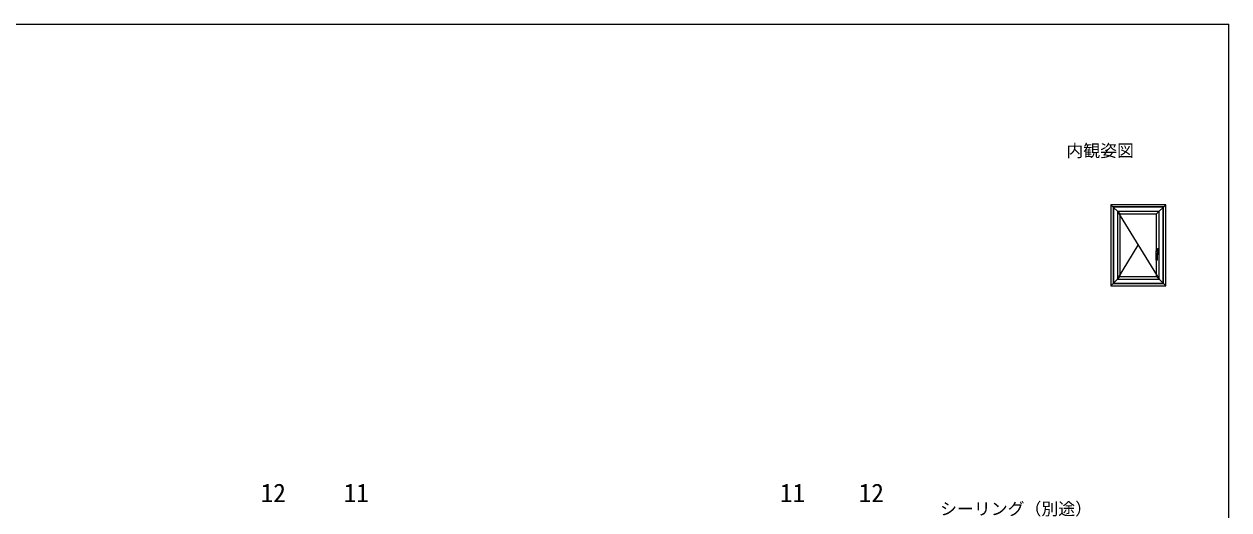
# Model space of a CAD drawing. Units: millimetres, scale not verified. Extents: x -700 to 700, y -1043 to 1038.
# Drawn here: x -63 to 700, y 689 to 997 of the extents above; entities that cross this region are included whole.
import ezdxf
from ezdxf.enums import TextEntityAlignment as Align

# ---------------------------------------------------------------- set-up
doc = ezdxf.new("R2010")
doc.units = ezdxf.units.MM
doc.header["$LTSCALE"] = 6
doc.linetypes.add('DOUBLE_CHAIN2', pattern=[12.8, 9, -1, 0.6, -0.6, 0.6, -1])
for name, color, linetype in [('0-1_USER1', 3, 'Continuous'), ('0-5_YKK_A1', 4, 'Continuous'), ('0-6_YKK_D', 6, 'Continuous'), ('0-7_YKK_ZWAK', 7, 'Continuous')]:
    doc.layers.add(name, color=color, linetype=linetype)
doc.styles.add('ＭＳ ゴシック', font='')
doc.styles.get('ＭＳ ゴシック').set_extended_font_data('MS Gothic')

msp = doc.modelspace()

# ---------------------------------------------------------------- linework, layer by layer
at = {"layer": '0-5_YKK_A1'}
for p, q in [((625.2, 882.2), (631, 876.4)), ((654.2, 878), (629.4, 878)), ((629.4, 878), (655.8, 835.1)), ((660, 882.2), (654.2, 876.4)), ((631, 836.7), (631, 876.4)), ((631, 876.4), (654.2, 876.4)), ((654.2, 853.065), (654.2, 876.4)), ((629.4, 835.1), (642.6, 856.55)), ((654.01, 847.1), (654.01, 852.96)), ((654.25, 853.072), (654.25, 854.25)), ((654.25, 853.475), (655.605, 853.475)), ((655.65, 853.475), (654.274, 853.475)), ((654.295, 853.475), (654.295, 854.204)), ((654.3, 854.3), (655.6, 854.3)), ((654.75, 854.254), (654.345, 854.254)), ((654.61, 851.601), (654.61, 847.1)), ((654.75, 850.846), (654.61, 850.846)), ((654.61, 850.8), (655.6, 850.8)), ((655.65, 851.625), (654.611, 851.625)), ((654.653, 853.1), (654.95, 853.1)), ((654.75, 854.248), (654.75, 854.254)), ((654.75, 854.248), (655.15, 854.248)), ((654.787, 851.399), (654.82, 851.399)), ((654.787, 851.399), (654.832, 851.323)), ((654.787, 851.08), (655.112, 851.08)), ((654.798, 851.228), (654.798, 851.211)), ((654.798, 851.211), (654.843, 851.211)), ((654.82, 851.399), (654.847, 851.352)), ((654.948, 851.087), (654.829, 851.087)), ((654.832, 851.283), (654.832, 851.323)), ((654.832, 851.283), (654.863, 851.283)), ((654.837, 851.144), (654.837, 851.14)), ((654.843, 851.215), (654.843, 851.211)), ((654.845, 853.84), (654.845, 853.76)), ((654.875, 851.399), (654.847, 851.352)), ((654.852, 851.126), (654.901, 851.126)), ((654.891, 851.229), (654.857, 851.229)), ((654.907, 851.399), (654.863, 851.323)), ((654.863, 851.283), (654.863, 851.323)), ((654.875, 851.399), (654.907, 851.399)), ((654.889, 851.158), (654.889, 851.194)), ((654.901, 851.219), (654.901, 851.126)), ((654.908, 851.399), (654.938, 851.399)), ((654.908, 851.399), (654.908, 851.283)), ((654.908, 851.283), (654.938, 851.283)), ((654.938, 851.351), (654.97, 851.399)), ((654.938, 851.399), (654.938, 851.351)), ((654.938, 851.326), (654.938, 851.283)), ((654.938, 851.326), (654.97, 851.326)), ((654.948, 851.087), (654.948, 851.224)), ((654.967, 851.265), (655.075, 851.265)), ((654.967, 851.087), (654.967, 851.265)), ((654.967, 851.087), (655.014, 851.087)), ((654.97, 851.399), (655.005, 851.399)), ((654.972, 851.323), (654.972, 851.283)), ((655.005, 851.399), (654.973, 851.351)), ((654.981, 851.351), (654.973, 851.351)), ((655.014, 851.087), (655.014, 851.227)), ((655.059, 851.227), (655.014, 851.227)), ((655.015, 851.399), (655.045, 851.399)), ((655.015, 851.399), (655.015, 851.283)), ((655.015, 851.283), (655.045, 851.283)), ((655.024, 851.172), (655.024, 851.133)), ((655.06, 851.172), (655.024, 851.172)), ((655.075, 851.133), (655.024, 851.133)), ((655.045, 851.399), (655.045, 851.351)), ((655.045, 851.351), (655.078, 851.399)), ((655.045, 851.326), (655.045, 851.283)), ((655.045, 851.326), (655.078, 851.326)), ((655.055, 853.84), (655.055, 853.76)), ((655.078, 851.399), (655.113, 851.399)), ((655.113, 851.399), (655.08, 851.351)), ((655.088, 851.351), (655.08, 851.351)), ((655.08, 851.323), (655.08, 851.283)), ((655.08, 851.283), (655.109, 851.283)), ((655.109, 851.283), (655.109, 851.33)), ((655.112, 851.08), (655.112, 851.405)), ((655.15, 854.248), (655.15, 854.254)), ((655.555, 854.254), (655.15, 854.254)), ((655.15, 850.852), (655.15, 850.846)), ((655.555, 850.846), (655.15, 850.846)), ((655.605, 853.475), (655.605, 854.204)), ((655.65, 854.25), (655.65, 850.85)), ((654.06, 847.05), (654.56, 847.05)), ((654.2, 836.7), (654.2, 847.05)), ((625.2, 830.9), (631, 836.7)), ((629.4, 835.1), (654.2, 835.1)), ((631, 836.7), (654.2, 836.7)), ((660, 830.9), (654.2, 836.7))]:
    msp.add_line(p, q, dxfattribs=at)
at = {"layer": '0-5_YKK_A1', "linetype": 'DOUBLE_CHAIN2'}
for p, q in [((654.527, 852.838), (654.55, 852.858)), ((654.814, 852.964), (654.726, 852.943)), ((654.905, 852.984), (654.814, 852.964)), ((654.61, 847.1), (654.01, 847.1))]:
    msp.add_line(p, q, dxfattribs=at)
at = {"layer": '0-5_YKK_A1'}
for points in [[(625.2, 830.9), (660, 830.9), (660, 882.2), (625.2, 882.2)], [(626.6, 832.3), (658.6, 832.3), (658.6, 880.8), (626.6, 880.8)], [(626.8, 832.5), (658.4, 832.5), (658.4, 880.6), (626.8, 880.6)], [(629.4, 835.1), (655.8, 835.1), (655.8, 878), (629.4, 878)]]:
    msp.add_lwpolyline(points, close=True, dxfattribs=at)
for points in [[(654.093, 853.042), (654.064, 853.03), (654.037, 853.013), (654.017, 852.989), (654.01, 852.958), (654.025, 852.911), (654.057, 852.872), (654.093, 852.838)], [(654.093, 853.042), (654.106, 853.046), (654.119, 853.05), (654.133, 853.053), (654.218, 853.067), (654.305, 853.078), (654.392, 853.086), (654.479, 853.092), (654.565, 853.097), (654.653, 853.1)], [(654.093, 852.838), (654.128, 852.815), (654.167, 852.799), (654.207, 852.787), (654.248, 852.779), (654.289, 852.776), (654.331, 852.776), (654.372, 852.779), (654.413, 852.787), (654.453, 852.799), (654.492, 852.815), (654.527, 852.838)], [(654.726, 852.943), (654.694, 852.934), (654.663, 852.923), (654.633, 852.911), (654.604, 852.896), (654.576, 852.879), (654.55, 852.858)], [(654.611, 851.625), (655.605, 851.625), (655.605, 850.896)], [(655.15, 850.852), (654.75, 850.852), (654.75, 850.846)], [(655.112, 851.405), (654.787, 851.405), (654.787, 851.08)], [(655.35, 853.014), (655.238, 853.017), (655.126, 853.012), (655.015, 853.001), (654.904, 852.984)], [(654.972, 851.283), (655.001, 851.283), (655.001, 851.33)], [(655.398, 852.137), (655.42, 852.275), (655.433, 852.415), (655.437, 852.555), (655.433, 852.695), (655.421, 852.835), (655.398, 852.973)]]:
    msp.add_lwpolyline(points, dxfattribs=at)
msp.add_circle((654.95, 853.8), 0.22, dxfattribs=at)
for centre, radius, start, end in [((654.3, 854.25), 0.05, 90, 180), ((654.345, 854.204), 0.05, 90, 180), ((655.01, 851.601), 0.4, 92.28699, 180), ((654.864, 851.14), 0.0713, 153.38654, 215.68534), ((654.834, 851.228), 0.0356, 105.46601, 180), ((654.835, 851.154), 0.0392, 97.60411, 153.38654), ((654.829, 851.115), 0.0285, 215.68534, 270), ((654.873, 851.087), 0.183, 76.17284, 105.46601), ((654.86, 850.966), 0.229, 82.84733, 97.60411), ((654.852, 851.144), 0.0143, 100.87572, 180), ((654.852, 851.14), 0.0143, 180, 270), ((654.857, 851.215), 0.0143, 90, 180), ((654.95, 853.8), 0.113, 21.03947, 158.96053), ((654.95, 853.8), 0.113, 201.03947, 338.96053), ((654.869, 851.051), 0.109, 79.61114, 100.87572), ((654.891, 851.219), 0.0107, 0, 90), ((654.907, 851.224), 0.041, 0, 76.17284), ((654.95, 850.575), 2.525, 79.35071, 90), ((654.97, 851.323), 0.0023, 0, 90), ((654.981, 851.33), 0.0209, 0, 90), ((654.95, 854.525), 2.525, 270.80494, 280.64929), ((655.059, 851.215), 0.0125, 4.00063, 90), ((655.06, 851.185), 0.0125, 270, 356.44449), ((654.83, 851.199), 0.242, 356.44449, 4.00063), ((655.075, 851.226), 0.0392, 6.24013, 90), ((655.075, 851.172), 0.0392, 270, 353.75987), ((655.078, 851.323), 0.0023, 0, 90), ((655.088, 851.33), 0.0209, 0, 90), ((654.83, 851.199), 0.285, 353.75987, 6.24013), ((655.408, 853.007), 0.05, 10.64929, 79.35071), ((655.408, 852.093), 0.05, 280.64929, 349.35071), ((652.975, 852.55), 2.525, 349.35071, 10.64929), ((655.555, 854.204), 0.05, 0, 90), ((655.555, 850.896), 0.05, 270, 0), ((655.6, 854.25), 0.05, 0, 90), ((655.6, 850.85), 0.05, 270, 0), ((654.06, 847.1), 0.05, 180, 270), ((654.56, 847.1), 0.05, 270, 0)]:
    msp.add_arc(centre, radius, start, end, dxfattribs=at)
at = {"layer": '0-5_YKK_A1', "linetype": 'DOUBLE_CHAIN2'}
for centre, radius, start, end in [((654.958, 852.895), 0.895, 272.28699, 297.47623), ((655.349, 852.964), 0.05, 9.77824, 89.41478), ((655.348, 852.145), 0.05, 297.47623, 350.64954)]:
    msp.add_arc(centre, radius, start, end, dxfattribs=at)
at = {"layer": '0-7_YKK_ZWAK'}
msp.add_line((-700, 996.7), (700, 996.7), dxfattribs=at)
msp.add_lwpolyline([(-700, -1043.3), (700, -1043.3), (700, 996.7)], dxfattribs=at)

# ---------------------------------------------------------------- texts
at = {"layer": '0-1_USER1', "style": 'ＭＳ ゴシック'}
msp.add_text('内観姿図', height=7.845, dxfattribs=at).set_placement((597, 910.2), align=Align.BOTTOM_LEFT)
at = {"layer": '0-6_YKK_D', "style": 'ＭＳ ゴシック'}
for s, height, p in [('12', 11.73, (86.48, 690.2)), ('11', 11.73, (139.062, 690.2)), ('11', 11.73, (415.511, 690.2)), ('12', 11.73, (465.438, 690.2)), ('シーリング（別途）', 7.845, (516.994, 683.191))]:
    msp.add_text(s, height=height, dxfattribs=at).set_placement(p, align=Align.BOTTOM_LEFT)

doc.saveas('drawing.dxf')
